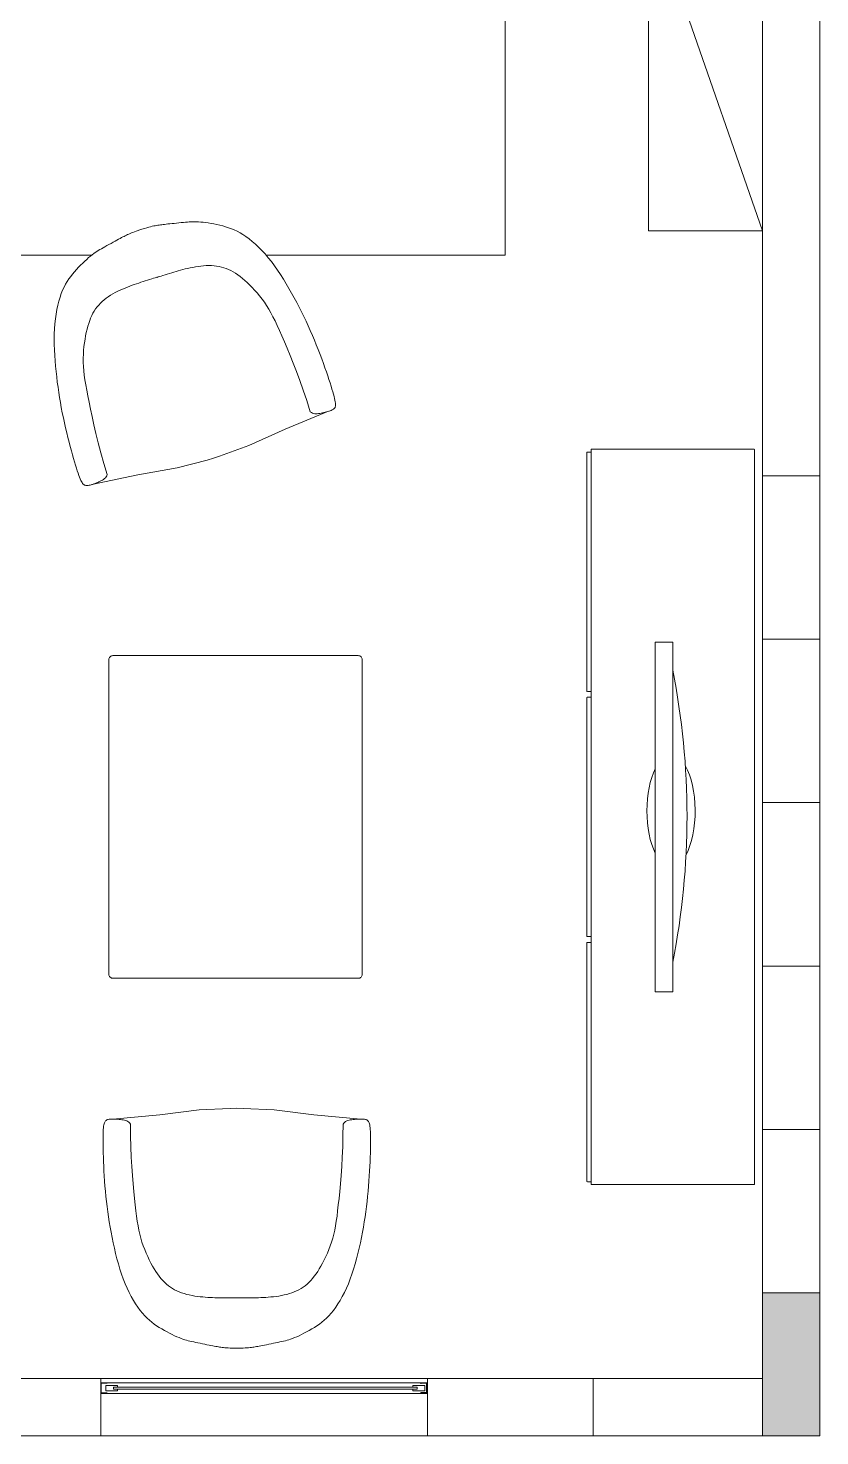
# Model space of a CAD drawing. Header units: inches. Extents: x -1721 to -596, y -6348 to -3031.
# Drawn here: x -829.356 to -827.418, y -3188.317 to -3184.871 of the extents above; entities that cross this region are included whole.
import ezdxf

# ---------------------------------------------------------------- set-up
doc = ezdxf.new("R2010")
doc.units = ezdxf.units.IN
doc.header["$MEASUREMENT"] = 0
for name, color, linetype, lineweight in [('0_Num_Penna__251', 251, 'Continuous', 18), ('A-FLOR-PATT_Num_Penna__8', 8, 'Continuous', 18), ('A-FURN_Num_Penna__251', 251, 'Continuous', 18), ('A-FURN_Num_Penna__253', 253, 'Continuous', 18), ('A-FURN_Num_Penna__8', 8, 'Continuous', 18), ('A-FURN_Num_Penna__8_Num_Penna__8', 8, 'Continuous', 18), ('A-GLAZ-FULL_Num_Penna__4', 4, 'Continuous', 18), ('A-WALL-FULL_Num_Penna__7', 7, 'Continuous', 18), ('IKE120015-t1_Num_Penna__251', 251, 'Continuous', 18)]:
    doc.layers.add(name, color=color, linetype=linetype, lineweight=lineweight)

msp = doc.modelspace()

# ---------------------------------------------------------------- hatches: boundary and pattern name
at = {"layer": 'A-FLOR-PATT_Num_Penna__8', "linetype": 'Continuous', "lineweight": 18}
for points in [[(-827.5582, -3188.3165), (-827.4182, -3188.3165), (-827.4182, -3187.9665), (-827.5582, -3187.9665)], [(-829.1616, -3188.2128), (-829.1616, -3188.2103), (-829.1757, -3188.2103), (-829.1757, -3188.189), (-829.1616, -3188.189), (-829.1616, -3188.1865), (-829.1782, -3188.1865), (-829.1782, -3188.2128)], [(-828.3949, -3188.2128), (-828.3782, -3188.2128), (-828.3782, -3188.1865), (-828.3949, -3188.1865), (-828.3949, -3188.189), (-828.3807, -3188.189), (-828.3807, -3188.2103), (-828.3949, -3188.2103)]]:
    msp.add_hatch(color=8, dxfattribs=at).paths.add_polyline_path(points)

# ---------------------------------------------------------------- linework, layer by layer
at = {"layer": '0_Num_Penna__251', "color": 251, "linetype": 'Continuous', "lineweight": 18, "flags": 128}
for points in [[(-829.0743, -3185.3617), (-829.0806, -3185.3637), (-829.0862, -3185.3656), (-829.0912, -3185.3673), (-829.0957, -3185.3689), (-829.0996, -3185.3705), (-829.1032, -3185.372), (-829.1065, -3185.3734), (-829.1096, -3185.3747), (-829.1125, -3185.3761), (-829.1153, -3185.3774), (-829.118, -3185.3788), (-829.1209, -3185.3802), (-829.1239, -3185.3817), (-829.1271, -3185.3834), (-829.1306, -3185.3853), (-829.1344, -3185.3873), (-829.1386, -3185.3896), (-829.1432, -3185.3921), (-829.148, -3185.3947), (-829.153, -3185.3974), (-829.158, -3185.4001), (-829.1629, -3185.4028), (-829.1677, -3185.4055), (-829.1722, -3185.408), (-829.1764, -3185.4104), (-829.1804, -3185.4127), (-829.1842, -3185.415), (-829.1879, -3185.4173), (-829.1915, -3185.4198), (-829.1953, -3185.4224), (-829.1992, -3185.4254), (-829.2033, -3185.4287), (-829.2077, -3185.4324), (-829.2124, -3185.4366), (-829.2173, -3185.441), (-829.2223, -3185.4458), (-829.2274, -3185.4508), (-829.2324, -3185.456), (-829.2375, -3185.4615), (-829.2424, -3185.467), (-829.2471, -3185.4727), (-829.2516, -3185.4785), (-829.256, -3185.4845), (-829.2601, -3185.4908), (-829.2641, -3185.4975), (-829.2678, -3185.5047), (-829.2713, -3185.5123), (-829.2746, -3185.5205), (-829.2777, -3185.5294), (-829.2805, -3185.5389), (-829.2831, -3185.5489), (-829.2854, -3185.5595), (-829.2874, -3185.5705), (-829.289, -3185.582), (-829.2903, -3185.594), (-829.2912, -3185.6063), (-829.2918, -3185.6189), (-829.292, -3185.6318), (-829.2918, -3185.6449), (-829.2914, -3185.6582), (-829.2907, -3185.6715), (-829.2897, -3185.6848), (-829.2886, -3185.6981), (-829.2873, -3185.7112), (-829.2859, -3185.7242), (-829.2844, -3185.737), (-829.2827, -3185.7497), (-829.2809, -3185.7623), (-829.2789, -3185.7747), (-829.2768, -3185.7872), (-829.2746, -3185.7995), (-829.2722, -3185.8119), (-829.2696, -3185.8243), (-829.2669, -3185.8367), (-829.2641, -3185.8489), (-829.2613, -3185.8609), (-829.2584, -3185.8726), (-829.2555, -3185.8839), (-829.2527, -3185.8948), (-829.2499, -3185.9052), (-829.2472, -3185.9149), (-829.2446, -3185.924), (-829.2421, -3185.9325), (-829.2397, -3185.9404), (-829.2375, -3185.9477), (-829.2354, -3185.9542), (-829.2334, -3185.9602), (-829.2315, -3185.9655), (-829.2298, -3185.9701), (-829.2282, -3185.9741), (-829.2267, -3185.9776), (-829.2253, -3185.9805), (-829.2239, -3185.983), (-829.2225, -3185.985), (-829.2211, -3185.9867), (-829.2196, -3185.988), (-829.2182, -3185.989), (-829.2166, -3185.9897), (-829.2149, -3185.9901), (-829.2131, -3185.9903), (-829.2111, -3185.9903), (-829.209, -3185.9901), (-829.2067, -3185.9897), (-829.2042, -3185.989), (-829.2014, -3185.9883), (-829.1984, -3185.9873), (-829.1953, -3185.9863), (-829.1921, -3185.9851), (-829.1889, -3185.9839), (-829.1856, -3185.9825), (-829.1824, -3185.9811), (-829.1793, -3185.9797), (-829.1763, -3185.9783), (-829.1735, -3185.9768), (-829.171, -3185.9751), (-829.1686, -3185.9733), (-829.1666, -3185.9713), (-829.1648, -3185.969), (-829.1634, -3185.9664), (-829.1623, -3185.9634)], [(-829.0778, -3185.3628), (-829.0714, -3185.3609), (-829.0657, -3185.3592), (-829.0606, -3185.3578), (-829.056, -3185.3567), (-829.0519, -3185.3557), (-829.0481, -3185.3549), (-829.0446, -3185.3542), (-829.0413, -3185.3536), (-829.0381, -3185.3531), (-829.0351, -3185.3526), (-829.032, -3185.3521), (-829.0288, -3185.3517), (-829.0255, -3185.3513), (-829.0219, -3185.3509), (-829.018, -3185.3504), (-829.0137, -3185.35), (-829.0089, -3185.3495), (-829.0037, -3185.3489), (-828.9983, -3185.3484), (-828.9927, -3185.3478), (-828.987, -3185.3472), (-828.9814, -3185.3467), (-828.9759, -3185.3462), (-828.9708, -3185.3457), (-828.9659, -3185.3453), (-828.9614, -3185.3449), (-828.957, -3185.3447), (-828.9526, -3185.3445), (-828.9482, -3185.3445), (-828.9436, -3185.3446), (-828.9387, -3185.3448), (-828.9334, -3185.3452), (-828.9277, -3185.3458), (-828.9215, -3185.3466), (-828.915, -3185.3475), (-828.9081, -3185.3486), (-828.9011, -3185.3499), (-828.894, -3185.3513), (-828.8868, -3185.353), (-828.8796, -3185.3548), (-828.8725, -3185.3568), (-828.8655, -3185.359), (-828.8585, -3185.3615), (-828.8515, -3185.3644), (-828.8444, -3185.3677), (-828.8373, -3185.3715), (-828.8301, -3185.3758), (-828.8227, -3185.3807), (-828.8152, -3185.3863), (-828.8075, -3185.3925), (-828.7997, -3185.3993), (-828.7919, -3185.4068), (-828.784, -3185.4148), (-828.7761, -3185.4233), (-828.7683, -3185.4325), (-828.7606, -3185.4421), (-828.753, -3185.4522), (-828.7456, -3185.4628), (-828.7383, -3185.4737), (-828.7312, -3185.4849), (-828.7242, -3185.4963), (-828.7175, -3185.5078), (-828.7109, -3185.5194), (-828.7045, -3185.5309), (-828.6984, -3185.5424), (-828.6924, -3185.5539), (-828.6866, -3185.5653), (-828.681, -3185.5767), (-828.6756, -3185.5881), (-828.6703, -3185.5995), (-828.6652, -3185.611), (-828.6602, -3185.6226), (-828.6553, -3185.6343), (-828.6505, -3185.646), (-828.6459, -3185.6576), (-828.6415, -3185.6691), (-828.6373, -3185.6804), (-828.6333, -3185.6914), (-828.6295, -3185.702), (-828.6259, -3185.7121), (-828.6227, -3185.7217), (-828.6196, -3185.7307), (-828.6169, -3185.7391), (-828.6144, -3185.7469), (-828.6122, -3185.7542), (-828.6102, -3185.7608), (-828.6085, -3185.7668), (-828.607, -3185.7723), (-828.6058, -3185.7771), (-828.6049, -3185.7813), (-828.6042, -3185.785), (-828.6037, -3185.7882), (-828.6035, -3185.791), (-828.6035, -3185.7935), (-828.6037, -3185.7956), (-828.6041, -3185.7975), (-828.6048, -3185.7992), (-828.6057, -3185.8007), (-828.6068, -3185.802), (-828.6082, -3185.8032), (-828.6098, -3185.8043), (-828.6117, -3185.8053), (-828.6139, -3185.8062), (-828.6163, -3185.8072), (-828.619, -3185.8081), (-828.622, -3185.809), (-828.6252, -3185.8099), (-828.6285, -3185.8107), (-828.6318, -3185.8115), (-828.6353, -3185.8123), (-828.6387, -3185.8129), (-828.6421, -3185.8135), (-828.6453, -3185.814), (-828.6485, -3185.8143), (-828.6516, -3185.8144), (-828.6545, -3185.8143), (-828.6574, -3185.8138), (-828.6601, -3185.8128), (-828.6627, -3185.8115), (-828.6653, -3185.8096)], [(-828.6653, -3185.8096), (-828.674, -3185.7823), (-828.6826, -3185.7568), (-828.691, -3185.7331), (-828.6993, -3185.711), (-828.7072, -3185.6905), (-828.7148, -3185.6716), (-828.722, -3185.6542), (-828.7287, -3185.6383), (-828.735, -3185.6238), (-828.7408, -3185.6105), (-828.7462, -3185.5984), (-828.7515, -3185.5873), (-828.7566, -3185.577), (-828.7617, -3185.5674), (-828.7668, -3185.5584), (-828.7721, -3185.5499), (-828.7777, -3185.5417), (-828.7834, -3185.5337), (-828.7894, -3185.5262), (-828.7954, -3185.5189), (-828.8015, -3185.512), (-828.8076, -3185.5055), (-828.8137, -3185.4993), (-828.8197, -3185.4935), (-828.8256, -3185.4882), (-828.8314, -3185.4832), (-828.8371, -3185.4786), (-828.8427, -3185.4744), (-828.8483, -3185.4706), (-828.8539, -3185.4671), (-828.8595, -3185.4641), (-828.8651, -3185.4614), (-828.8708, -3185.459), (-828.8766, -3185.457), (-828.8825, -3185.4553), (-828.8885, -3185.454), (-828.8946, -3185.453), (-828.9008, -3185.4523), (-828.9071, -3185.4519), (-828.9135, -3185.4518), (-828.92, -3185.452), (-828.9266, -3185.4524), (-828.9333, -3185.4531), (-828.9399, -3185.4539), (-828.9465, -3185.455), (-828.953, -3185.4561), (-828.9593, -3185.4574), (-828.9655, -3185.4587), (-828.9715, -3185.4601), (-828.9772, -3185.4616), (-828.9828, -3185.4631), (-828.9883, -3185.4646), (-828.9937, -3185.4662), (-828.9991, -3185.4678), (-829.0045, -3185.4694), (-829.0099, -3185.4711), (-829.0153, -3185.4728), (-829.0207, -3185.4744), (-829.0258, -3185.476), (-829.0304, -3185.4774), (-829.0345, -3185.4786), (-829.0377, -3185.4797), (-829.04, -3185.4804), (-829.0412, -3185.4809)], [(-829.1623, -3185.9634), (-829.1706, -3185.936), (-829.1779, -3185.9101), (-829.1843, -3185.8857), (-829.19, -3185.8628), (-829.195, -3185.8414), (-829.1994, -3185.8216), (-829.2033, -3185.8031), (-829.2067, -3185.7862), (-829.2098, -3185.7707), (-829.2125, -3185.7565), (-829.2148, -3185.7434), (-829.2168, -3185.7312), (-829.2184, -3185.7199), (-829.2196, -3185.7091), (-829.2204, -3185.6988), (-829.2209, -3185.6887), (-829.2209, -3185.6788), (-829.2206, -3185.669), (-829.22, -3185.6594), (-829.2191, -3185.65), (-829.218, -3185.6409), (-829.2166, -3185.632), (-829.2151, -3185.6235), (-829.2134, -3185.6153), (-829.2115, -3185.6076), (-829.2096, -3185.6002), (-829.2075, -3185.5932), (-829.2052, -3185.5866), (-829.2028, -3185.5803), (-829.2001, -3185.5743), (-829.1972, -3185.5686), (-829.1941, -3185.5631), (-829.1907, -3185.558), (-829.187, -3185.553), (-829.1831, -3185.5483), (-829.1789, -3185.5439), (-829.1745, -3185.5396), (-829.1698, -3185.5355), (-829.1648, -3185.5317), (-829.1596, -3185.528), (-829.1541, -3185.5244), (-829.1484, -3185.521), (-829.1425, -3185.5178), (-829.1366, -3185.5148), (-829.1305, -3185.5119), (-829.1245, -3185.5092), (-829.1186, -3185.5067), (-829.1127, -3185.5043), (-829.107, -3185.5021), (-829.1014, -3185.5), (-829.096, -3185.4981), (-829.0906, -3185.4963), (-829.0852, -3185.4945), (-829.0799, -3185.4928), (-829.0745, -3185.4911), (-829.0691, -3185.4894), (-829.0637, -3185.4877), (-829.0584, -3185.4861), (-829.0533, -3185.4845), (-829.0486, -3185.483), (-829.0446, -3185.4818), (-829.0413, -3185.4808), (-829.039, -3185.4801), (-829.0377, -3185.4798)], [(-828.6205, -3185.8085), (-828.7271, -3185.8526), (-828.8159, -3185.8925), (-828.8872, -3185.9184), (-828.9024, -3185.9233)], [(-829.1999, -3185.9878), (-829.087, -3185.9639), (-828.9912, -3185.9467), (-828.9177, -3185.9279), (-828.9024, -3185.9233)], [(-829.1484, -3187.541), (-829.0336, -3187.5305), (-828.9369, -3187.5186), (-828.8611, -3187.5149), (-828.8452, -3187.5147)], [(-828.5419, -3187.541), (-828.6568, -3187.5305), (-828.7535, -3187.5186), (-828.8292, -3187.5149), (-828.8452, -3187.5147)], [(-828.8433, -3188.102), (-828.85, -3188.102), (-828.8559, -3188.1018), (-828.8612, -3188.1017), (-828.8659, -3188.1014), (-828.8702, -3188.1011), (-828.8741, -3188.1008), (-828.8776, -3188.1004), (-828.8809, -3188.1), (-828.8841, -3188.0996), (-828.8872, -3188.0991), (-828.8902, -3188.0986), (-828.8934, -3188.0981), (-828.8967, -3188.0975), (-828.9002, -3188.0969), (-828.9041, -3188.0961), (-828.9084, -3188.0953), (-828.9131, -3188.0944), (-828.9182, -3188.0934), (-828.9236, -3188.0923), (-828.9291, -3188.0912), (-828.9347, -3188.09), (-828.9402, -3188.0889), (-828.9455, -3188.0878), (-828.9506, -3188.0867), (-828.9554, -3188.0857), (-828.9598, -3188.0846), (-828.9641, -3188.0836), (-828.9683, -3188.0824), (-828.9725, -3188.0812), (-828.9769, -3188.0797), (-828.9815, -3188.0781), (-828.9864, -3188.0761), (-828.9918, -3188.0739), (-828.9974, -3188.0713), (-829.0034, -3188.0685), (-829.0096, -3188.0654), (-829.0159, -3188.0621), (-829.0224, -3188.0586), (-829.0287, -3188.0549), (-829.0351, -3188.0511), (-829.0413, -3188.0471), (-829.0473, -3188.0429), (-829.0532, -3188.0384), (-829.0591, -3188.0336), (-829.0648, -3188.0283), (-829.0705, -3188.0226), (-829.0761, -3188.0164), (-829.0817, -3188.0095), (-829.0873, -3188.0019), (-829.0928, -3187.9937), (-829.0982, -3187.9849), (-829.1035, -3187.9755), (-829.1087, -3187.9655), (-829.1136, -3187.955), (-829.1184, -3187.944), (-829.1229, -3187.9325), (-829.1272, -3187.9206), (-829.1312, -3187.9083), (-829.1349, -3187.8957), (-829.1384, -3187.8829), (-829.1416, -3187.87), (-829.1447, -3187.857), (-829.1475, -3187.844), (-829.1502, -3187.8311), (-829.1527, -3187.8182), (-829.155, -3187.8056), (-829.1572, -3187.793), (-829.1591, -3187.7804), (-829.161, -3187.7679), (-829.1626, -3187.7554), (-829.1641, -3187.7429), (-829.1655, -3187.7304), (-829.1667, -3187.7178), (-829.1678, -3187.7052), (-829.1687, -3187.6927), (-829.1696, -3187.6804), (-829.1703, -3187.6684), (-829.1709, -3187.6567), (-829.1714, -3187.6454), (-829.1717, -3187.6347), (-829.1721, -3187.6246), (-829.1723, -3187.6151), (-829.1724, -3187.6063), (-829.1725, -3187.5981), (-829.1725, -3187.5905), (-829.1724, -3187.5836), (-829.1723, -3187.5773), (-829.1721, -3187.5717), (-829.1718, -3187.5667), (-829.1714, -3187.5624), (-829.171, -3187.5587), (-829.1705, -3187.5554), (-829.1699, -3187.5527), (-829.1692, -3187.5503), (-829.1683, -3187.5484), (-829.1673, -3187.5467), (-829.1662, -3187.5453), (-829.1649, -3187.5442), (-829.1635, -3187.5432), (-829.1618, -3187.5425), (-829.1599, -3187.5419), (-829.1578, -3187.5415), (-829.1555, -3187.5412), (-829.1529, -3187.5411), (-829.15, -3187.541), (-829.1469, -3187.541), (-829.1436, -3187.5411), (-829.1402, -3187.5413), (-829.1367, -3187.5415), (-829.1332, -3187.5418), (-829.1298, -3187.5422), (-829.1264, -3187.5426), (-829.1231, -3187.5431), (-829.12, -3187.5438), (-829.117, -3187.5446), (-829.1143, -3187.5456), (-829.1117, -3187.5469), (-829.1093, -3187.5486), (-829.1072, -3187.5507), (-829.1053, -3187.5532)], [(-829.1053, -3187.5532), (-829.1051, -3187.5819), (-829.1044, -3187.6088), (-829.1034, -3187.634), (-829.102, -3187.6575), (-829.1005, -3187.6794), (-829.0988, -3187.6997), (-829.0971, -3187.7184), (-829.0954, -3187.7356), (-829.0937, -3187.7513), (-829.0921, -3187.7657), (-829.0904, -3187.7789), (-829.0887, -3187.7911), (-829.0869, -3187.8024), (-829.0849, -3187.8131), (-829.0826, -3187.8232), (-829.0801, -3187.8329), (-829.0772, -3187.8424), (-829.074, -3187.8517), (-829.0706, -3187.8607), (-829.067, -3187.8694), (-829.0632, -3187.8778), (-829.0592, -3187.8858), (-829.0552, -3187.8935), (-829.0512, -3187.9008), (-829.0472, -3187.9077), (-829.0431, -3187.9141), (-829.0391, -3187.9202), (-829.0349, -3187.9259), (-829.0307, -3187.9312), (-829.0264, -3187.9361), (-829.022, -3187.9407), (-829.0174, -3187.945), (-829.0126, -3187.9489), (-829.0076, -3187.9525), (-829.0025, -3187.9559), (-828.9972, -3187.9589), (-828.9917, -3187.9617), (-828.986, -3187.9642), (-828.9801, -3187.9664), (-828.974, -3187.9684), (-828.9677, -3187.9702), (-828.9613, -3187.9717), (-828.9547, -3187.973), (-828.9481, -3187.9742), (-828.9415, -3187.9751), (-828.935, -3187.976), (-828.9285, -3187.9766), (-828.9222, -3187.9772), (-828.9161, -3187.9776), (-828.9102, -3187.9779), (-828.9044, -3187.9781), (-828.8987, -3187.9783), (-828.8931, -3187.9784), (-828.8875, -3187.9784), (-828.8819, -3187.9784), (-828.8762, -3187.9785), (-828.8705, -3187.9785), (-828.8649, -3187.9785), (-828.8596, -3187.9785), (-828.8547, -3187.9785), (-828.8505, -3187.9785), (-828.8471, -3187.9785), (-828.8446, -3187.9785), (-828.8433, -3187.9784)], [(-828.847, -3188.102), (-828.8404, -3188.102), (-828.8345, -3188.1018), (-828.8292, -3188.1017), (-828.8245, -3188.1014), (-828.8202, -3188.1011), (-828.8163, -3188.1008), (-828.8128, -3188.1004), (-828.8095, -3188.1), (-828.8063, -3188.0996), (-828.8032, -3188.0991), (-828.8002, -3188.0986), (-828.797, -3188.0981), (-828.7937, -3188.0975), (-828.7902, -3188.0969), (-828.7863, -3188.0961), (-828.782, -3188.0953), (-828.7773, -3188.0944), (-828.7722, -3188.0934), (-828.7668, -3188.0923), (-828.7613, -3188.0912), (-828.7557, -3188.09), (-828.7502, -3188.0889), (-828.7448, -3188.0878), (-828.7398, -3188.0867), (-828.735, -3188.0857), (-828.7306, -3188.0846), (-828.7263, -3188.0836), (-828.7221, -3188.0824), (-828.7178, -3188.0812), (-828.7135, -3188.0797), (-828.7089, -3188.0781), (-828.704, -3188.0761), (-828.6986, -3188.0739), (-828.6929, -3188.0713), (-828.687, -3188.0685), (-828.6808, -3188.0654), (-828.6744, -3188.0621), (-828.668, -3188.0586), (-828.6616, -3188.0549), (-828.6553, -3188.0511), (-828.6491, -3188.0471), (-828.6431, -3188.0429), (-828.6371, -3188.0384), (-828.6313, -3188.0336), (-828.6256, -3188.0283), (-828.6199, -3188.0226), (-828.6143, -3188.0164), (-828.6087, -3188.0095), (-828.6031, -3188.0019), (-828.5976, -3187.9937), (-828.5922, -3187.9849), (-828.5869, -3187.9755), (-828.5817, -3187.9655), (-828.5767, -3187.955), (-828.572, -3187.944), (-828.5675, -3187.9325), (-828.5632, -3187.9206), (-828.5592, -3187.9083), (-828.5555, -3187.8957), (-828.552, -3187.8829), (-828.5487, -3187.87), (-828.5457, -3187.857), (-828.5428, -3187.844), (-828.5402, -3187.8311), (-828.5377, -3187.8182), (-828.5354, -3187.8056), (-828.5332, -3187.793), (-828.5312, -3187.7804), (-828.5294, -3187.7679), (-828.5278, -3187.7554), (-828.5262, -3187.7429), (-828.5249, -3187.7304), (-828.5237, -3187.7178), (-828.5226, -3187.7052), (-828.5216, -3187.6927), (-828.5208, -3187.6804), (-828.5201, -3187.6684), (-828.5195, -3187.6567), (-828.519, -3187.6454), (-828.5186, -3187.6347), (-828.5183, -3187.6246), (-828.5181, -3187.6151), (-828.518, -3187.6063), (-828.5179, -3187.5981), (-828.5179, -3187.5905), (-828.518, -3187.5836), (-828.5181, -3187.5773), (-828.5183, -3187.5717), (-828.5186, -3187.5667), (-828.5189, -3187.5624), (-828.5194, -3187.5587), (-828.5199, -3187.5554), (-828.5205, -3187.5527), (-828.5212, -3187.5503), (-828.5221, -3187.5484), (-828.523, -3187.5467), (-828.5242, -3187.5453), (-828.5255, -3187.5442), (-828.5269, -3187.5432), (-828.5286, -3187.5425), (-828.5305, -3187.5419), (-828.5326, -3187.5415), (-828.5349, -3187.5412), (-828.5375, -3187.5411), (-828.5404, -3187.541), (-828.5435, -3187.541), (-828.5468, -3187.5411), (-828.5502, -3187.5413), (-828.5537, -3187.5415), (-828.5572, -3187.5418), (-828.5606, -3187.5422), (-828.564, -3187.5426), (-828.5673, -3187.5431), (-828.5704, -3187.5438), (-828.5733, -3187.5446), (-828.5761, -3187.5456), (-828.5787, -3187.5469), (-828.581, -3187.5486), (-828.5832, -3187.5507), (-828.5851, -3187.5532)], [(-828.5851, -3187.5532), (-828.5853, -3187.5819), (-828.586, -3187.6088), (-828.587, -3187.634), (-828.5883, -3187.6575), (-828.5899, -3187.6794), (-828.5916, -3187.6997), (-828.5933, -3187.7184), (-828.595, -3187.7356), (-828.5967, -3187.7513), (-828.5983, -3187.7657), (-828.5999, -3187.7789), (-828.6017, -3187.7911), (-828.6035, -3187.8024), (-828.6055, -3187.8131), (-828.6078, -3187.8232), (-828.6103, -3187.8329), (-828.6132, -3187.8424), (-828.6164, -3187.8517), (-828.6198, -3187.8607), (-828.6234, -3187.8694), (-828.6272, -3187.8778), (-828.6312, -3187.8858), (-828.6351, -3187.8935), (-828.6392, -3187.9008), (-828.6432, -3187.9077), (-828.6472, -3187.9141), (-828.6513, -3187.9202), (-828.6555, -3187.9259), (-828.6597, -3187.9312), (-828.664, -3187.9361), (-828.6684, -3187.9407), (-828.673, -3187.945), (-828.6778, -3187.9489), (-828.6827, -3187.9525), (-828.6879, -3187.9559), (-828.6932, -3187.9589), (-828.6987, -3187.9617), (-828.7044, -3187.9642), (-828.7103, -3187.9664), (-828.7164, -3187.9684), (-828.7227, -3187.9702), (-828.7291, -3187.9717), (-828.7357, -3187.973), (-828.7423, -3187.9742), (-828.7489, -3187.9751), (-828.7554, -3187.976), (-828.7619, -3187.9766), (-828.7681, -3187.9772), (-828.7742, -3187.9776), (-828.7802, -3187.9779), (-828.786, -3187.9781), (-828.7917, -3187.9783), (-828.7973, -3187.9784), (-828.8029, -3187.9784), (-828.8085, -3187.9784), (-828.8142, -3187.9785), (-828.8199, -3187.9785), (-828.8255, -3187.9785), (-828.8308, -3187.9785), (-828.8357, -3187.9785), (-828.8399, -3187.9785), (-828.8433, -3187.9785), (-828.8458, -3187.9785), (-828.847, -3187.9784)]]:
    msp.add_lwpolyline(points, dxfattribs=at)
msp.add_lwpolyline([(-828.5382, -3186.4165), (-828.5382, -3187.1865, -0.414214), (-828.5482, -3187.1965), (-829.1482, -3187.1965, -0.414214), (-829.1582, -3187.1865), (-829.1582, -3186.4165, -0.414214), (-829.1482, -3186.4065), (-828.5482, -3186.4065, -0.414214)], format="xyb", close=True, dxfattribs=at)
at = {"layer": 'A-FURN_Num_Penna__251', "color": 251, "linetype": 'Continuous', "lineweight": 18}
for p, q in [((-827.8373, -3184.5665), (-827.8373, -3185.3665)), ((-827.8373, -3184.5665), (-827.5582, -3185.3665)), ((-827.8373, -3185.3665), (-827.5582, -3185.3665))]:
    msp.add_line(p, q, dxfattribs=at)
at = {"layer": 'A-FURN_Num_Penna__253', "color": 253, "linetype": 'Continuous', "lineweight": 18}
for p, q in [((-828.1882, -3182.5165), (-828.1882, -3185.4265)), ((-829.7882, -3185.4265), (-829.2005, -3185.4265)), ((-828.7734, -3185.4265), (-828.1882, -3185.4265))]:
    msp.add_line(p, q, dxfattribs=at)
at = {"layer": 'A-FURN_Num_Penna__8', "color": 8, "linetype": 'Continuous', "lineweight": 18}
for p, q in [((-829.1782, -3188.1765), (-828.3782, -3188.1765)), ((-829.1782, -3188.3165), (-828.3782, -3188.3165))]:
    msp.add_line(p, q, dxfattribs=at)
at = {"layer": 'A-FURN_Num_Penna__8_Num_Penna__8', "color": 8, "linetype": 'Continuous', "lineweight": 18, "flags": 128}
msp.add_lwpolyline([(-827.7782, -3186.3736), (-827.821, -3186.3736), (-827.821, -3187.2294), (-827.7782, -3187.2294)], close=True, dxfattribs=at)
at = {"layer": 'A-FURN_Num_Penna__8_Num_Penna__8', "color": 8, "linetype": 'Continuous', "lineweight": 18}
msp.add_arc((-829.591, -3186.7994), 1.8477, 348.8487, 11.1551, dxfattribs=at)
for start_param, end_param in [(3.811741, 5.648359), (0.712577, 2.429016)]:
    msp.add_ellipse((-827.7824, -3186.7868), major_axis=(0, 0.1366), ratio=0.43211, start_param=start_param, end_param=end_param, dxfattribs=at)
at = {"layer": 'A-GLAZ-FULL_Num_Penna__4', "color": 4, "linetype": 'Continuous', "lineweight": 18}
for p, q in [((-829.1782, -3188.1865), (-828.3949, -3188.1865)), ((-828.3782, -3188.1865), (-829.1782, -3188.1865)), ((-829.166, -3188.2063), (-829.166, -3188.193)), ((-829.166, -3188.193), (-829.1368, -3188.193)), ((-829.1368, -3188.1971), (-829.1368, -3188.193)), ((-828.3849, -3188.193), (-828.4141, -3188.193)), ((-828.4141, -3188.1971), (-828.4141, -3188.193)), ((-828.3949, -3188.1865), (-828.3782, -3188.1865)), ((-828.3949, -3188.189), (-828.3949, -3188.1865)), ((-828.3849, -3188.2063), (-828.3849, -3188.193)), ((-828.3807, -3188.2103), (-828.3807, -3188.189)), ((-828.3782, -3188.2128), (-829.1782, -3188.2128)), ((-829.166, -3188.2063), (-829.1368, -3188.2063)), ((-828.4041, -3188.1971), (-829.1468, -3188.1971)), ((-829.1468, -3188.1971), (-829.1468, -3188.2021)), ((-828.4041, -3188.2021), (-829.1468, -3188.2021)), ((-829.1368, -3188.2063), (-829.1368, -3188.2021)), ((-828.4141, -3188.2063), (-828.4141, -3188.2021)), ((-828.3849, -3188.2063), (-828.4141, -3188.2063)), ((-828.4041, -3188.2021), (-828.4041, -3188.1971)), ((-828.3949, -3188.2128), (-828.3949, -3188.2103)), ((-828.3949, -3188.2103), (-828.3807, -3188.2103))]:
    msp.add_line(p, q, dxfattribs=at)
at = {"layer": 'A-WALL-FULL_Num_Penna__7', "color": 7, "linetype": 'Continuous', "lineweight": 18}
for p, q in [((-827.5582, -3185.1665), (-827.5582, -3184.7665)), ((-827.4182, -3184.7665), (-827.4182, -3185.1665)), ((-827.5582, -3185.5665), (-827.5582, -3185.1665)), ((-827.5582, -3185.5665), (-827.5582, -3185.1665)), ((-827.4182, -3185.1665), (-827.4182, -3185.5665)), ((-827.4182, -3185.1665), (-827.4182, -3185.5665)), ((-827.5582, -3185.9665), (-827.5582, -3185.5665)), ((-827.5582, -3185.9665), (-827.5582, -3185.5665)), ((-827.4182, -3185.5665), (-827.4182, -3185.9665)), ((-827.4182, -3185.5665), (-827.4182, -3185.9665)), ((-827.5582, -3186.3665), (-827.5582, -3185.9665)), ((-827.5582, -3185.9665), (-827.4182, -3185.9665)), ((-827.4182, -3185.9665), (-827.4182, -3186.3665)), ((-827.4182, -3186.3665), (-827.5582, -3186.3665)), ((-827.5582, -3186.3665), (-827.4182, -3186.3665)), ((-827.5582, -3186.7665), (-827.5582, -3186.3665)), ((-827.4182, -3186.3665), (-827.4182, -3186.7665)), ((-827.4182, -3186.7665), (-827.5582, -3186.7665)), ((-827.5582, -3186.7665), (-827.4182, -3186.7665)), ((-827.5582, -3187.1665), (-827.5582, -3186.7665)), ((-827.4182, -3186.7665), (-827.4182, -3187.1665)), ((-827.4182, -3187.1665), (-827.5582, -3187.1665)), ((-827.5582, -3187.1665), (-827.4182, -3187.1665)), ((-827.5582, -3187.5665), (-827.5582, -3187.1665)), ((-827.4182, -3187.1665), (-827.4182, -3187.5665)), ((-827.4182, -3187.5665), (-827.5582, -3187.5665)), ((-827.5582, -3187.5665), (-827.4182, -3187.5665)), ((-827.5582, -3187.9665), (-827.5582, -3187.5665)), ((-827.4182, -3187.5665), (-827.4182, -3187.9665)), ((-827.4182, -3187.9665), (-827.5582, -3187.9665)), ((-829.1782, -3188.1765), (-830.6394, -3188.1765)), ((-829.1782, -3188.3165), (-829.1782, -3188.1765)), ((-827.9732, -3188.1765), (-828.3782, -3188.1765)), ((-828.3782, -3188.1765), (-828.3782, -3188.3165)), ((-827.5582, -3188.1765), (-827.9732, -3188.1765)), ((-827.9732, -3188.1765), (-827.9732, -3188.3165)), ((-827.9732, -3188.3165), (-827.9732, -3188.1765)), ((-829.5832, -3188.3165), (-829.1782, -3188.3165)), ((-828.3782, -3188.3165), (-827.9732, -3188.3165)), ((-827.9732, -3188.3165), (-827.5582, -3188.3165))]:
    msp.add_line(p, q, dxfattribs=at)
at = {"layer": 'A-WALL-FULL_Num_Penna__7', "color": 7, "linetype": 'Continuous', "lineweight": 18, "flags": 128}
msp.add_lwpolyline([(-827.5582, -3187.9665), (-827.4182, -3187.9665), (-827.4182, -3188.3165), (-827.5582, -3188.3165)], close=True, dxfattribs=at)
at = {"layer": 'IKE120015-t1_Num_Penna__251', "color": 251, "linetype": 'Continuous', "lineweight": 18}
for p, q in [((-827.9881, -3185.9091), (-827.9882, -3185.9091)), ((-827.9882, -3185.9091), (-827.9882, -3185.9091)), ((-827.9882, -3185.9091), (-827.9882, -3185.9092)), ((-827.9882, -3185.9092), (-827.9882, -3185.9092)), ((-827.9882, -3185.9092), (-827.9882, -3185.9093)), ((-827.9882, -3185.9093), (-827.9882, -3185.9093)), ((-827.9882, -3185.9093), (-827.9882, -3185.9093)), ((-827.9882, -3185.9093), (-827.9882, -3185.9094)), ((-827.9882, -3185.9094), (-827.9882, -3185.9094)), ((-827.9882, -3185.9094), (-827.9882, -3185.9095)), ((-827.9882, -3185.9095), (-827.9882, -3185.9095)), ((-827.9882, -3185.9095), (-827.9882, -3185.9095)), ((-827.9882, -3185.9095), (-827.9882, -3186.4935)), ((-827.988, -3185.9089), (-827.9881, -3185.9089)), ((-827.9881, -3185.9089), (-827.9881, -3185.909)), ((-827.9881, -3185.909), (-827.9881, -3185.909)), ((-827.9881, -3185.909), (-827.9881, -3185.909)), ((-827.9881, -3185.909), (-827.9881, -3185.9091)), ((-827.9879, -3185.9088), (-827.988, -3185.9088)), ((-827.988, -3185.9088), (-827.988, -3185.9088)), ((-827.988, -3185.9088), (-827.988, -3185.9089)), ((-827.988, -3185.9089), (-827.988, -3185.9089)), ((-827.9878, -3185.9087), (-827.9879, -3185.9087)), ((-827.9879, -3185.9087), (-827.9879, -3185.9088)), ((-827.9879, -3185.9088), (-827.9879, -3185.9088)), ((-827.9877, -3185.9086), (-827.9878, -3185.9087)), ((-827.9878, -3185.9087), (-827.9878, -3185.9087)), ((-827.9878, -3185.9087), (-827.9878, -3185.9087)), ((-827.9876, -3185.9086), (-827.9877, -3185.9086)), ((-827.9877, -3185.9086), (-827.9877, -3185.9086)), ((-827.9877, -3185.9086), (-827.9877, -3185.9086)), ((-827.9875, -3185.9085), (-827.9876, -3185.9086)), ((-827.9876, -3185.9086), (-827.9876, -3185.9086)), ((-827.9876, -3185.9086), (-827.9876, -3185.9086)), ((-827.9874, -3185.9085), (-827.9875, -3185.9085)), ((-827.9875, -3185.9085), (-827.9875, -3185.9085)), ((-827.9873, -3185.9085), (-827.9874, -3185.9085)), ((-827.9874, -3185.9085), (-827.9874, -3185.9085)), ((-827.9874, -3185.9085), (-827.9874, -3185.9085)), ((-827.9872, -3185.9085), (-827.9873, -3185.9085)), ((-827.9873, -3185.9085), (-827.9873, -3185.9085)), ((-827.9792, -3185.9085), (-827.9872, -3185.9085)), ((-827.9791, -3185.9085), (-827.9792, -3185.9085)), ((-827.9792, -3185.9085), (-827.9792, -3185.9085)), ((-827.9792, -3185.9085), (-827.9792, -3185.9085)), ((-827.9792, -3185.9085), (-827.9792, -3185.9085)), ((-827.979, -3185.9085), (-827.9791, -3185.9085)), ((-827.9791, -3185.9085), (-827.9791, -3185.9085)), ((-827.9789, -3185.9086), (-827.979, -3185.9085)), ((-827.979, -3185.9085), (-827.979, -3185.9085)), ((-827.979, -3185.9085), (-827.979, -3185.9085)), ((-827.9788, -3185.9086), (-827.9789, -3185.9086)), ((-827.9789, -3185.9086), (-827.9789, -3185.9086)), ((-827.9787, -3185.9086), (-827.9788, -3185.9086)), ((-827.9788, -3185.9086), (-827.9788, -3185.9086)), ((-827.9788, -3185.9086), (-827.9788, -3185.9086)), ((-827.9787, -3185.9087), (-827.9787, -3185.9086)), ((-827.9786, -3185.9087), (-827.9787, -3185.9087)), ((-827.9787, -3185.9087), (-827.9787, -3185.9087)), ((-827.9786, -3185.9088), (-827.9786, -3185.9087)), ((-827.9786, -3185.9087), (-827.9786, -3185.9087)), ((-827.9785, -3185.9088), (-827.9786, -3185.9088)), ((-827.9785, -3185.9089), (-827.9785, -3185.9088)), ((-827.9785, -3185.9088), (-827.9785, -3185.9088)), ((-827.9785, -3185.9088), (-827.9785, -3185.9088)), ((-827.9784, -3185.9089), (-827.9785, -3185.9089)), ((-827.9784, -3185.909), (-827.9784, -3185.9089)), ((-827.9784, -3185.9089), (-827.9784, -3185.9089)), ((-827.9783, -3185.9091), (-827.9784, -3185.909)), ((-827.9784, -3185.909), (-827.9784, -3185.909)), ((-827.9784, -3185.909), (-827.9784, -3185.909)), ((-827.9783, -3185.9092), (-827.9783, -3185.9091)), ((-827.9783, -3185.9091), (-827.9783, -3185.9091)), ((-827.9783, -3185.9093), (-827.9783, -3185.9092)), ((-827.9783, -3185.9092), (-827.9783, -3185.9092)), ((-827.9783, -3185.9092), (-827.9783, -3185.9092)), ((-827.9783, -3185.9094), (-827.9783, -3185.9093)), ((-827.9783, -3185.9093), (-827.9783, -3185.9093)), ((-827.9783, -3185.9093), (-827.9783, -3185.9093)), ((-827.9782, -3185.9094), (-827.9783, -3185.9094)), ((-827.9781, -3185.9021), (-827.9782, -3185.9021)), ((-827.9782, -3185.9021), (-827.9782, -3185.9021)), ((-827.9782, -3185.9021), (-827.9782, -3185.9022)), ((-827.9782, -3185.9022), (-827.9782, -3185.9022)), ((-827.9782, -3185.9022), (-827.9782, -3185.9023)), ((-827.9782, -3185.9023), (-827.9782, -3185.9023)), ((-827.9782, -3185.9023), (-827.9782, -3185.9023)), ((-827.9782, -3185.9023), (-827.9782, -3185.9024)), ((-827.9782, -3185.9024), (-827.9782, -3185.9024)), ((-827.9782, -3185.9024), (-827.9782, -3185.9025)), ((-827.9782, -3185.9025), (-827.9782, -3187.7005)), ((-827.9782, -3185.9025), (-827.9782, -3185.9025)), ((-827.9782, -3185.9025), (-827.9782, -3185.9025)), ((-827.9782, -3185.9095), (-827.9782, -3185.9094)), ((-827.978, -3185.9019), (-827.9781, -3185.9019)), ((-827.9781, -3185.9019), (-827.9781, -3185.902)), ((-827.9781, -3185.902), (-827.9781, -3185.902)), ((-827.9781, -3185.902), (-827.9781, -3185.902)), ((-827.9781, -3185.902), (-827.9781, -3185.9021)), ((-827.9779, -3185.9018), (-827.978, -3185.9018)), ((-827.978, -3185.9018), (-827.978, -3185.9018)), ((-827.978, -3185.9018), (-827.978, -3185.9019)), ((-827.978, -3185.9019), (-827.978, -3185.9019)), ((-827.9778, -3185.9017), (-827.9779, -3185.9017)), ((-827.9779, -3185.9017), (-827.9779, -3185.9018)), ((-827.9779, -3185.9018), (-827.9779, -3185.9018)), ((-827.9777, -3185.9016), (-827.9778, -3185.9017)), ((-827.9778, -3185.9017), (-827.9778, -3185.9017)), ((-827.9778, -3185.9017), (-827.9778, -3185.9017)), ((-827.9776, -3185.9016), (-827.9777, -3185.9016)), ((-827.9777, -3185.9016), (-827.9777, -3185.9016)), ((-827.9777, -3185.9016), (-827.9777, -3185.9016)), ((-827.9775, -3185.9015), (-827.9776, -3185.9016)), ((-827.9776, -3185.9016), (-827.9776, -3185.9016)), ((-827.9776, -3185.9016), (-827.9776, -3185.9016)), ((-827.9774, -3185.9015), (-827.9775, -3185.9015)), ((-827.9775, -3185.9015), (-827.9775, -3185.9015)), ((-827.9773, -3185.9015), (-827.9774, -3185.9015)), ((-827.9774, -3185.9015), (-827.9774, -3185.9015)), ((-827.9774, -3185.9015), (-827.9774, -3185.9015)), ((-827.9772, -3185.9015), (-827.9773, -3185.9015)), ((-827.9773, -3185.9015), (-827.9773, -3185.9015)), ((-827.5792, -3185.9015), (-827.9772, -3185.9015)), ((-827.5791, -3185.9015), (-827.5792, -3185.9015)), ((-827.5792, -3185.9015), (-827.5792, -3185.9015)), ((-827.5792, -3185.9015), (-827.5792, -3185.9015)), ((-827.5792, -3185.9015), (-827.5792, -3185.9015)), ((-827.579, -3185.9015), (-827.5791, -3185.9015)), ((-827.5791, -3185.9015), (-827.5791, -3185.9015)), ((-827.5789, -3185.9016), (-827.579, -3185.9015)), ((-827.579, -3185.9015), (-827.579, -3185.9015)), ((-827.579, -3185.9015), (-827.579, -3185.9015)), ((-827.5788, -3185.9016), (-827.5789, -3185.9016)), ((-827.5789, -3185.9016), (-827.5789, -3185.9016)), ((-827.5787, -3185.9016), (-827.5788, -3185.9016)), ((-827.5788, -3185.9016), (-827.5788, -3185.9016)), ((-827.5788, -3185.9016), (-827.5788, -3185.9016)), ((-827.5787, -3185.9017), (-827.5787, -3185.9016)), ((-827.5786, -3185.9017), (-827.5787, -3185.9017)), ((-827.5787, -3185.9017), (-827.5787, -3185.9017)), ((-827.5786, -3185.9018), (-827.5786, -3185.9017)), ((-827.5786, -3185.9017), (-827.5786, -3185.9017)), ((-827.5785, -3185.9018), (-827.5786, -3185.9018)), ((-827.5785, -3185.9019), (-827.5785, -3185.9018)), ((-827.5785, -3185.9018), (-827.5785, -3185.9018)), ((-827.5785, -3185.9018), (-827.5785, -3185.9018)), ((-827.5784, -3185.9019), (-827.5785, -3185.9019)), ((-827.5784, -3185.902), (-827.5784, -3185.9019)), ((-827.5784, -3185.9019), (-827.5784, -3185.9019)), ((-827.5783, -3185.9021), (-827.5784, -3185.902)), ((-827.5784, -3185.902), (-827.5784, -3185.902)), ((-827.5784, -3185.902), (-827.5784, -3185.902)), ((-827.5783, -3185.9022), (-827.5783, -3185.9021)), ((-827.5783, -3185.9021), (-827.5783, -3185.9021)), ((-827.5783, -3185.9023), (-827.5783, -3185.9022)), ((-827.5783, -3185.9022), (-827.5783, -3185.9022)), ((-827.5783, -3185.9022), (-827.5783, -3185.9022)), ((-827.5782, -3185.9024), (-827.5783, -3185.9023)), ((-827.5783, -3185.9023), (-827.5783, -3185.9023)), ((-827.5783, -3185.9023), (-827.5783, -3185.9023)), ((-827.5782, -3185.9025), (-827.5782, -3185.9024)), ((-827.5782, -3185.9024), (-827.5782, -3185.9024)), ((-827.5782, -3187.7005), (-827.5782, -3185.9025)), ((-827.5782, -3185.9025), (-827.5782, -3185.9025)), ((-827.9792, -3186.4945), (-827.9872, -3186.4945)), ((-827.9881, -3186.5091), (-827.9882, -3186.5091)), ((-827.9882, -3186.5091), (-827.9882, -3186.5091)), ((-827.9882, -3186.5091), (-827.9882, -3186.5092)), ((-827.9882, -3186.5092), (-827.9882, -3186.5092)), ((-827.9882, -3186.5092), (-827.9882, -3186.5093)), ((-827.9882, -3186.5093), (-827.9882, -3186.5093)), ((-827.9882, -3186.5093), (-827.9882, -3186.5093)), ((-827.9882, -3186.5093), (-827.9882, -3186.5094)), ((-827.9882, -3186.5094), (-827.9882, -3186.5094)), ((-827.9882, -3186.5094), (-827.9882, -3186.5095)), ((-827.9882, -3186.5095), (-827.9882, -3186.5095)), ((-827.9882, -3186.5095), (-827.9882, -3186.5095)), ((-827.9882, -3186.5095), (-827.9882, -3187.0935)), ((-827.988, -3186.5089), (-827.9881, -3186.5089)), ((-827.9881, -3186.5089), (-827.9881, -3186.509)), ((-827.9881, -3186.509), (-827.9881, -3186.509)), ((-827.9881, -3186.509), (-827.9881, -3186.509)), ((-827.9881, -3186.509), (-827.9881, -3186.5091)), ((-827.9879, -3186.5088), (-827.988, -3186.5088)), ((-827.988, -3186.5088), (-827.988, -3186.5088)), ((-827.988, -3186.5088), (-827.988, -3186.5089)), ((-827.988, -3186.5089), (-827.988, -3186.5089)), ((-827.9878, -3186.5087), (-827.9879, -3186.5087)), ((-827.9879, -3186.5087), (-827.9879, -3186.5088)), ((-827.9879, -3186.5088), (-827.9879, -3186.5088)), ((-827.9877, -3186.5086), (-827.9878, -3186.5087)), ((-827.9878, -3186.5087), (-827.9878, -3186.5087)), ((-827.9878, -3186.5087), (-827.9878, -3186.5087)), ((-827.9876, -3186.5086), (-827.9877, -3186.5086)), ((-827.9877, -3186.5086), (-827.9877, -3186.5086)), ((-827.9877, -3186.5086), (-827.9877, -3186.5086)), ((-827.9875, -3186.5085), (-827.9876, -3186.5086)), ((-827.9876, -3186.5086), (-827.9876, -3186.5086)), ((-827.9876, -3186.5086), (-827.9876, -3186.5086)), ((-827.9874, -3186.5085), (-827.9875, -3186.5085)), ((-827.9875, -3186.5085), (-827.9875, -3186.5085)), ((-827.9873, -3186.5085), (-827.9874, -3186.5085)), ((-827.9874, -3186.5085), (-827.9874, -3186.5085)), ((-827.9874, -3186.5085), (-827.9874, -3186.5085)), ((-827.9872, -3186.5085), (-827.9873, -3186.5085)), ((-827.9873, -3186.5085), (-827.9873, -3186.5085)), ((-827.9872, -3186.5085), (-827.9792, -3186.5085)), ((-827.9791, -3186.5085), (-827.9792, -3186.5085)), ((-827.9792, -3186.5085), (-827.9792, -3186.5085)), ((-827.9792, -3186.5085), (-827.9792, -3186.5085)), ((-827.9792, -3186.5085), (-827.9792, -3186.5085)), ((-827.979, -3186.5085), (-827.9791, -3186.5085)), ((-827.9791, -3186.5085), (-827.9791, -3186.5085)), ((-827.9789, -3186.5086), (-827.979, -3186.5085)), ((-827.979, -3186.5085), (-827.979, -3186.5085)), ((-827.979, -3186.5085), (-827.979, -3186.5085)), ((-827.9788, -3186.5086), (-827.9789, -3186.5086)), ((-827.9789, -3186.5086), (-827.9789, -3186.5086)), ((-827.9787, -3186.5086), (-827.9788, -3186.5086)), ((-827.9788, -3186.5086), (-827.9788, -3186.5086)), ((-827.9788, -3186.5086), (-827.9788, -3186.5086)), ((-827.9787, -3186.5087), (-827.9787, -3186.5086)), ((-827.9786, -3186.5087), (-827.9787, -3186.5087)), ((-827.9787, -3186.5087), (-827.9787, -3186.5087)), ((-827.9786, -3186.5088), (-827.9786, -3186.5087)), ((-827.9786, -3186.5087), (-827.9786, -3186.5087)), ((-827.9785, -3186.5088), (-827.9786, -3186.5088)), ((-827.9785, -3186.5089), (-827.9785, -3186.5088)), ((-827.9785, -3186.5088), (-827.9785, -3186.5088)), ((-827.9785, -3186.5088), (-827.9785, -3186.5088)), ((-827.9784, -3186.5089), (-827.9785, -3186.5089)), ((-827.9784, -3186.509), (-827.9784, -3186.5089)), ((-827.9784, -3186.5089), (-827.9784, -3186.5089)), ((-827.9783, -3186.5091), (-827.9784, -3186.509)), ((-827.9784, -3186.509), (-827.9784, -3186.509)), ((-827.9784, -3186.509), (-827.9784, -3186.509)), ((-827.9783, -3186.5092), (-827.9783, -3186.5091)), ((-827.9783, -3186.5091), (-827.9783, -3186.5091)), ((-827.9783, -3186.5093), (-827.9783, -3186.5092)), ((-827.9783, -3186.5092), (-827.9783, -3186.5092)), ((-827.9783, -3186.5092), (-827.9783, -3186.5092)), ((-827.9783, -3186.5094), (-827.9783, -3186.5093)), ((-827.9783, -3186.5093), (-827.9783, -3186.5093)), ((-827.9783, -3186.5093), (-827.9783, -3186.5093)), ((-827.9782, -3186.5094), (-827.9783, -3186.5094)), ((-827.9782, -3186.5095), (-827.9782, -3186.5094)), ((-827.9782, -3186.5095), (-827.9782, -3186.5095)), ((-827.9881, -3187.1091), (-827.9882, -3187.1091)), ((-827.9882, -3187.1091), (-827.9882, -3187.1091)), ((-827.9882, -3187.1091), (-827.9882, -3187.1092)), ((-827.9882, -3187.1092), (-827.9882, -3187.1092)), ((-827.9882, -3187.1092), (-827.9882, -3187.1093)), ((-827.9882, -3187.1093), (-827.9882, -3187.1093)), ((-827.9882, -3187.1093), (-827.9882, -3187.1093)), ((-827.9882, -3187.1093), (-827.9882, -3187.1094)), ((-827.9882, -3187.1094), (-827.9882, -3187.1094)), ((-827.9882, -3187.1094), (-827.9882, -3187.1095)), ((-827.9882, -3187.1095), (-827.9882, -3187.1095)), ((-827.9882, -3187.1095), (-827.9882, -3187.1095)), ((-827.9882, -3187.1095), (-827.9882, -3187.6935)), ((-827.988, -3187.1089), (-827.9881, -3187.1089)), ((-827.9881, -3187.1089), (-827.9881, -3187.109)), ((-827.9881, -3187.109), (-827.9881, -3187.109)), ((-827.9881, -3187.109), (-827.9881, -3187.109)), ((-827.9881, -3187.109), (-827.9881, -3187.1091)), ((-827.9879, -3187.1088), (-827.988, -3187.1088)), ((-827.988, -3187.1088), (-827.988, -3187.1088)), ((-827.988, -3187.1088), (-827.988, -3187.1089)), ((-827.988, -3187.1089), (-827.988, -3187.1089)), ((-827.9878, -3187.1087), (-827.9879, -3187.1087)), ((-827.9879, -3187.1087), (-827.9879, -3187.1088)), ((-827.9879, -3187.1088), (-827.9879, -3187.1088)), ((-827.9877, -3187.1086), (-827.9878, -3187.1087)), ((-827.9878, -3187.1087), (-827.9878, -3187.1087)), ((-827.9878, -3187.1087), (-827.9878, -3187.1087)), ((-827.9876, -3187.1086), (-827.9877, -3187.1086)), ((-827.9877, -3187.1086), (-827.9877, -3187.1086)), ((-827.9877, -3187.1086), (-827.9877, -3187.1086)), ((-827.9875, -3187.1085), (-827.9876, -3187.1086)), ((-827.9876, -3187.1086), (-827.9876, -3187.1086)), ((-827.9876, -3187.1086), (-827.9876, -3187.1086)), ((-827.9874, -3187.1085), (-827.9875, -3187.1085)), ((-827.9875, -3187.1085), (-827.9875, -3187.1085)), ((-827.9873, -3187.1085), (-827.9874, -3187.1085)), ((-827.9874, -3187.1085), (-827.9874, -3187.1085)), ((-827.9874, -3187.1085), (-827.9874, -3187.1085)), ((-827.9792, -3187.0945), (-827.9873, -3187.0945)), ((-827.9872, -3187.1085), (-827.9873, -3187.1085)), ((-827.9873, -3187.1085), (-827.9873, -3187.1085)), ((-827.9872, -3187.1085), (-827.9792, -3187.1085)), ((-827.9791, -3187.1085), (-827.9792, -3187.1085)), ((-827.9792, -3187.1085), (-827.9792, -3187.1085)), ((-827.9792, -3187.1085), (-827.9792, -3187.1085)), ((-827.9792, -3187.1085), (-827.9792, -3187.1085)), ((-827.979, -3187.1085), (-827.9791, -3187.1085)), ((-827.9791, -3187.1085), (-827.9791, -3187.1085)), ((-827.9789, -3187.1086), (-827.979, -3187.1085)), ((-827.979, -3187.1085), (-827.979, -3187.1085)), ((-827.979, -3187.1085), (-827.979, -3187.1085)), ((-827.9788, -3187.1086), (-827.9789, -3187.1086)), ((-827.9789, -3187.1086), (-827.9789, -3187.1086)), ((-827.9787, -3187.1086), (-827.9788, -3187.1086)), ((-827.9788, -3187.1086), (-827.9788, -3187.1086)), ((-827.9788, -3187.1086), (-827.9788, -3187.1086)), ((-827.9787, -3187.1087), (-827.9787, -3187.1086)), ((-827.9786, -3187.1087), (-827.9787, -3187.1087)), ((-827.9787, -3187.1087), (-827.9787, -3187.1087)), ((-827.9786, -3187.1088), (-827.9786, -3187.1087)), ((-827.9786, -3187.1087), (-827.9786, -3187.1087)), ((-827.9785, -3187.1088), (-827.9786, -3187.1088)), ((-827.9785, -3187.1089), (-827.9785, -3187.1088)), ((-827.9785, -3187.1088), (-827.9785, -3187.1088)), ((-827.9785, -3187.1088), (-827.9785, -3187.1088)), ((-827.9784, -3187.1089), (-827.9785, -3187.1089)), ((-827.9784, -3187.109), (-827.9784, -3187.1089)), ((-827.9784, -3187.1089), (-827.9784, -3187.1089)), ((-827.9783, -3187.1091), (-827.9784, -3187.109)), ((-827.9784, -3187.109), (-827.9784, -3187.109)), ((-827.9784, -3187.109), (-827.9784, -3187.109)), ((-827.9783, -3187.1092), (-827.9783, -3187.1091)), ((-827.9783, -3187.1091), (-827.9783, -3187.1091)), ((-827.9783, -3187.1093), (-827.9783, -3187.1092)), ((-827.9783, -3187.1092), (-827.9783, -3187.1092)), ((-827.9783, -3187.1092), (-827.9783, -3187.1092)), ((-827.9783, -3187.1094), (-827.9783, -3187.1093)), ((-827.9783, -3187.1093), (-827.9783, -3187.1093)), ((-827.9783, -3187.1093), (-827.9783, -3187.1093)), ((-827.9782, -3187.1094), (-827.9783, -3187.1094)), ((-827.9782, -3187.1095), (-827.9782, -3187.1094)), ((-827.9782, -3187.1095), (-827.9782, -3187.1095)), ((-827.9792, -3187.6945), (-827.9872, -3187.6945)), ((-827.9782, -3187.7005), (-827.9782, -3187.7005)), ((-827.9782, -3187.7005), (-827.9782, -3187.7006)), ((-827.9782, -3187.7006), (-827.9782, -3187.7006)), ((-827.9782, -3187.7006), (-827.9782, -3187.7007)), ((-827.9782, -3187.7007), (-827.9782, -3187.7007)), ((-827.9782, -3187.7007), (-827.9782, -3187.7007)), ((-827.9782, -3187.7007), (-827.9782, -3187.7008)), ((-827.9782, -3187.7008), (-827.9782, -3187.7008)), ((-827.9782, -3187.7008), (-827.9782, -3187.7009)), ((-827.9782, -3187.7009), (-827.9782, -3187.7009)), ((-827.9782, -3187.7009), (-827.9781, -3187.7009)), ((-827.9781, -3187.7009), (-827.9781, -3187.701)), ((-827.9781, -3187.701), (-827.9781, -3187.701)), ((-827.9781, -3187.701), (-827.9781, -3187.701)), ((-827.9781, -3187.701), (-827.9781, -3187.7011)), ((-827.9781, -3187.7011), (-827.978, -3187.7011)), ((-827.978, -3187.7011), (-827.978, -3187.7011)), ((-827.978, -3187.7011), (-827.978, -3187.7012)), ((-827.978, -3187.7012), (-827.978, -3187.7012)), ((-827.978, -3187.7012), (-827.9779, -3187.7012)), ((-827.9779, -3187.7012), (-827.9779, -3187.7012)), ((-827.9779, -3187.7012), (-827.9779, -3187.7013)), ((-827.9779, -3187.7013), (-827.9778, -3187.7013)), ((-827.9778, -3187.7013), (-827.9778, -3187.7013)), ((-827.9778, -3187.7013), (-827.9778, -3187.7013)), ((-827.9778, -3187.7013), (-827.9777, -3187.7014)), ((-827.9777, -3187.7014), (-827.9777, -3187.7014)), ((-827.9777, -3187.7014), (-827.9777, -3187.7014)), ((-827.9777, -3187.7014), (-827.9776, -3187.7014)), ((-827.9776, -3187.7014), (-827.9776, -3187.7014)), ((-827.9776, -3187.7014), (-827.9776, -3187.7015)), ((-827.9776, -3187.7015), (-827.9775, -3187.7015)), ((-827.9775, -3187.7015), (-827.9775, -3187.7015)), ((-827.9775, -3187.7015), (-827.9775, -3187.7015)), ((-827.9775, -3187.7015), (-827.9774, -3187.7015)), ((-827.9774, -3187.7015), (-827.9774, -3187.7015)), ((-827.9774, -3187.7015), (-827.9773, -3187.7015)), ((-827.9773, -3187.7015), (-827.9773, -3187.7015)), ((-827.9773, -3187.7015), (-827.9773, -3187.7015)), ((-827.9773, -3187.7015), (-827.9772, -3187.7015)), ((-827.9772, -3187.7015), (-827.5792, -3187.7015)), ((-827.5792, -3187.7015), (-827.5792, -3187.7015)), ((-827.5792, -3187.7015), (-827.5792, -3187.7015)), ((-827.5792, -3187.7015), (-827.5791, -3187.7015)), ((-827.5791, -3187.7015), (-827.5791, -3187.7015)), ((-827.5791, -3187.7015), (-827.579, -3187.7015)), ((-827.579, -3187.7015), (-827.579, -3187.7015)), ((-827.579, -3187.7015), (-827.579, -3187.7015)), ((-827.579, -3187.7015), (-827.5789, -3187.7015)), ((-827.5789, -3187.7015), (-827.5789, -3187.7014)), ((-827.5789, -3187.7014), (-827.5789, -3187.7014)), ((-827.5789, -3187.7014), (-827.5788, -3187.7014)), ((-827.5788, -3187.7014), (-827.5788, -3187.7014)), ((-827.5788, -3187.7014), (-827.5787, -3187.7014)), ((-827.5787, -3187.7014), (-827.5787, -3187.7013)), ((-827.5787, -3187.7013), (-827.5786, -3187.7013)), ((-827.5787, -3187.7014), (-827.5787, -3187.7014)), ((-827.5786, -3187.7013), (-827.5786, -3187.7012)), ((-827.5786, -3187.7012), (-827.5785, -3187.7012)), ((-827.5786, -3187.7013), (-827.5786, -3187.7013)), ((-827.5786, -3187.7013), (-827.5786, -3187.7013)), ((-827.5785, -3187.7012), (-827.5785, -3187.7011)), ((-827.5785, -3187.7011), (-827.5784, -3187.7011)), ((-827.5785, -3187.7012), (-827.5785, -3187.7012)), ((-827.5784, -3187.701), (-827.5783, -3187.7009)), ((-827.5784, -3187.7011), (-827.5784, -3187.701)), ((-827.5784, -3187.701), (-827.5784, -3187.701)), ((-827.5784, -3187.701), (-827.5784, -3187.701)), ((-827.5784, -3187.7011), (-827.5784, -3187.7011)), ((-827.5783, -3187.7007), (-827.5782, -3187.7006)), ((-827.5783, -3187.7008), (-827.5783, -3187.7007)), ((-827.5783, -3187.7007), (-827.5783, -3187.7007)), ((-827.5783, -3187.7009), (-827.5783, -3187.7008)), ((-827.5783, -3187.7008), (-827.5783, -3187.7008)), ((-827.5783, -3187.7008), (-827.5783, -3187.7008)), ((-827.5783, -3187.7009), (-827.5783, -3187.7009)), ((-827.5783, -3187.7009), (-827.5783, -3187.7009)), ((-827.5782, -3187.7006), (-827.5782, -3187.7005)), ((-827.5782, -3187.7005), (-827.5782, -3187.7005)), ((-827.5782, -3187.7006), (-827.5782, -3187.7006)), ((-827.5782, -3187.7006), (-827.5782, -3187.7006))]:
    msp.add_line(p, q, dxfattribs=at)
for centre, start, end in [((-827.9873, -3186.4935), 180, 272.3104), ((-827.9792, -3186.4935), 267.6896, 0), ((-827.9873, -3187.0935), 180, 272.3104), ((-827.9792, -3187.0935), 267.6896, 0), ((-827.9873, -3187.6935), 180, 272.3104), ((-827.9792, -3187.6935), 267.6896, 0)]:
    msp.add_arc(centre, 0.000966, start, end, dxfattribs=at)

doc.saveas('drawing.dxf')
